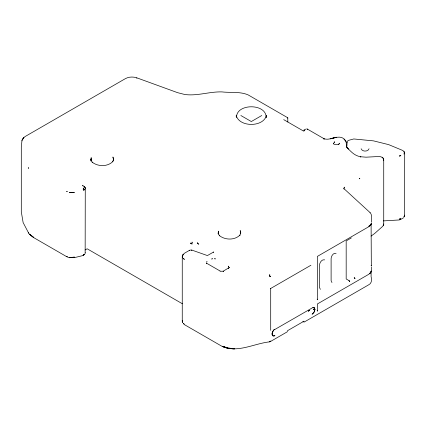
<?xml version="1.0" encoding="UTF-8"?>
<svg xmlns="http://www.w3.org/2000/svg" width="426" height="426" viewBox="0 0 426 426"><rect width="100%" height="100%" fill="white"/><g stroke="black" fill="none" stroke-linecap="round" stroke-linejoin="round"><path stroke-width="0.64" d="M90.983 161.087L91.196 157.689L91.004 160.091L91.079 160.426L90.983 159.228L91.004 160.091L92.325 162.365L92.128 162.13C98.086 166.854 107.613 166.822 112.789 161.582L112.581 161.827L113.534 159.489L112.959 157.109L113.534 159.489L113.46 161.071M218.224 233.927L218.437 231.148L218.245 233.549L218.32 233.885L218.224 232.692L218.245 233.549L219.566 235.828L219.369 235.594C225.322 240.317 234.854 240.28 240.024 235.04L239.822 235.285L240.775 232.947L240.2 230.567L240.695 233.288M266.404 117.454L266.415 115.51C263.359 127.369 239.279 127.369 236.228 115.51L236.249 116.82M348.399 149.201L348.133 148.285M21.95 140.649L21.3 147.103L21.3 211.797L23.132 222.585L28.638 233.086M22.163 140.058L23.909 137.63L22.844 138.881M182.85 254.945L183.505 254.114L182.253 256.415L182.253 321.108L182.61 322.599L182.435 320.357L182.253 321.108M371.557 222.244L371.557 216.083L371.067 213.953M404.402 215.109L404.604 216.413L404.7 153.046L404.37 151.991L403.954 151.986M84.976 187.344L85.227 188.276L85.131 187.403L84.454 186.615L82.484 185.438L82.937 185.938M85.269 252.767L85.152 253.31L85.269 188.074M182.253 256.415L182.61 257.906L182.45 255.488M369.06 148.759C368.133 151.896 362.068 151.896 361.136 148.759M229.081 267.693L229.156 267.352L228.954 267.853L229.161 267.608L223.671 270.92M339.453 143.514L339.533 143.173L338.787 144.153M346.897 142.534L347.131 141.72L346.908 146.075M382.053 157.545L382.644 157.726C384.806 158.11 382.521 162.141 383.613 160.229L383.475 158.589L382.66 157.897M383.73 224.433L383.096 225.823L383.693 223.938L383.73 224.433L383.73 159.739M404.7 153.046L404.008 153.951L404.7 153.046L403.928 151.667M189.282 250.68L189.613 250.52M228.453 268.274L228.4 268.582L228.677 268.391M21.928 140.82L22.179 139.888M371.477 223.235L370.918 224.672L369.283 226.366M213.25 252.437L213.703 251.942L207.414 255.573L191.87 250.094L191.109 250.174L191.87 250.094M404.7 215.838L404.578 215.338M22.333 139.579L24.037 137.353L25.48 136.325L125.558 78.544C128.822 76.813 132.731 76.675 136.245 77.639M182.605 255.185L184.538 253.182L189.485 250.334M223.512 271.128L223.123 271.596L223.458 271.437M206.764 263.689L206.519 263.209L206.589 263.529M83.091 255.366L84.865 254.013L83.326 255.467L74.316 257.671M347.387 141.16L348.622 140.335L353.761 138.961L373.517 140.873L388.666 144.632L402.059 150.186L404.125 151.448M382.846 226.206L374.635 233.501L371.051 236.11M269.594 341.865C269.168 341.79 271.234 340.731 270.27 341.205L269.36 341.673L269.807 341.508L269.594 341.865C253.912 343.494 236.909 353.697 221.398 345.992L184.538 324.713M360.673 156.938L360.497 156.741L366.062 157.183L379.657 156.454L382.303 157.306M338.569 144.67L338.926 144.425L338.585 144.505M261.782 115.51L251.319 121.548L240.855 115.51M85.078 249.982L87.154 248.784L182.36 303.749M304.84 130.281L303.498 131.059L283.727 119.642M368.623 226.813L317.375 256.404L317.375 299.771L317.173 299.127M351.375 237.91L346.178 240.914L346.178 278.961L348.979 280.574L349.751 281.639A1.166 0.671 60 0 0 348.979 280.574M270.345 288.674L310.911 265.254M400.397 219.603L403.614 217.745M274.711 329.554L312.205 307.95M304.063 321.156L287.587 330.672L287.108 331.913L270.382 341.572M84.524 186.732L84.364 186.524M338.899 144.1C337.275 144.925 335.14 145.032 333.515 143.727L333.712 143.961L333.404 143.354M306.395 128.924L304.052 129.829L304.052 131.016M189.863 250.147L190.507 249.987M223.011 271.208L220.86 271.266M399.466 219.954L383.368 220.897M347.27 147.795C351.189 151.89 354.629 155.74 360.604 156.763L360.689 156.757M231.446 348.665L234.524 348.894L232.058 348.697M336.103 253.316C333.27 252.597 331.226 256.132 331.108 258.593L331.108 280.665L331.966 282.56M324.649 259.844C321.705 259.099 319.585 262.762 319.463 265.318L319.463 287.39L320.352 289.355M324.021 138.69C330.603 141.373 339.767 132.635 345.523 140.548M67.478 257.096L69.608 257.778M136.464 78.001L136.895 78.144M136.661 77.777L177.637 92.682L184.746 94.492C197.259 96.207 209.416 91.537 221.935 91.904C230.546 92.937 239.913 91.361 248.081 94.865L287.742 117.762L287.843 122.022M307.226 129.009L307.62 129.632L307.226 129.009L323.68 138.514M343.814 188.526L343.92 188.627A1.166 0.804 -47.5 0 1 344.07 189.075L343.814 188.526L369.986 212.515M360.604 156.763L360.779 156.859A1.166 0.293 -79.4 0 1 360.811 156.965M206.764 263.311L219.944 270.92M302.918 321.465L304.063 322.125L368.623 284.85C371.728 283.625 372.17 278.923 371.099 276.937L371.099 271.011M66.914 256.803L33.926 237.756L29.98 234.721L28.877 233.416M220.269 271.213L220.034 271.011A1.166 0.671 -60 0 1 220.104 271.128M344.666 139.781L344.006 139.121L345.976 141.507L346.775 146.933M324.213 139.195L323.84 138.716L324.165 138.887L323.893 139.03M347.355 147.923L346.689 147.577L347.02 147.62A1.166 0.82 -45.6 0 1 347.355 147.923L347.419 148.243M317.173 310.543L317.375 311.188L317.375 303.972L368.623 274.387C371.397 272.97 372.042 269.791 371.557 266.958M371.099 265.52L371.323 265.978L371.099 223.437M287.742 117.762L287.843 118.215M345.976 141.507L345.672 140.846M270.702 288.466L270.702 330.331M266.117 117.469C266.495 103.225 236.148 103.225 236.521 117.469M197.318 243.677L197.334 242.788L197.318 243.677M399.354 218.991L399.652 219.273L400.791 218.597L400.435 219.076L399.354 218.991M69.47 192.392C74.172 192.973 77.82 192.483 69.47 192.392M74.497 257.16C69.694 257.522 66.184 257.751 74.497 257.16M67.196 191.663L66.712 191.407L67.196 191.663M184.341 259.317L183.159 258.417L184.341 259.317M215.231 258.886L214.704 258.848L214.741 258.465L215.231 258.886M272.209 333.025C271.405 334.809 273.226 337.003 274.978 335.667L273.039 335.922L272.4 335.31C271.543 333.169 272.821 330.773 274.45 329.373L273.46 330.384L272.209 333.025M404.008 216.738L403.981 217.058L404.503 216.328L404.008 216.738M198.756 244.055L198.244 244.039L198.287 243.656L198.756 244.055M190.741 243.294C190.635 244.103 193.234 243.715 192.025 243.88L191.258 243.725L190.864 242.879L190.741 243.294M368.836 226.297L371.067 224.374L368.836 226.297M28.494 167.748L28.718 168.259L28.494 167.748M83.507 190.071L84.513 189.778L84.859 189.096L83.895 190.134C82.868 189.421 83.123 187.951 83.507 190.071M314.926 309.58L313.999 312.269L312.056 314.26C314.564 313.382 316.736 306.747 312.588 307.354L314.356 307.599L314.926 309.58M228.608 266.399L228.4 266.681A1.166 0.671 -60 0 1 228.522 266.112L228.608 266.399M371.302 271.469L369.922 273.274L371.302 271.469M206.961 261.74L206.701 262.118L206.961 261.74M344.384 187.195L344.117 187.573L344.384 187.195M400.435 155.618L399.354 156.198L399.354 155.847L400.791 155.804L400.765 155.458L400.435 155.618M334.272 142.012L333.931 142.444L334.714 141.991L334.272 142.012M212.207 258.529L211.919 259.072L212.207 258.529M270.606 276.149L270.27 276.506C269.328 276.809 269.488 273.929 269.77 276.458L270.606 276.149M309.462 310.304L308.429 311.214L309.462 310.304M83.549 188.446L83.235 188.627L83.549 188.446M83.656 254.929L83.235 255.222A1.203 0.692 0 0 0 83.656 254.929M359.8 178.297L359.278 178.787L359.8 178.297M83.869 186.508L83.869 186.508M269.807 274.914L269.36 275.079L269.807 274.914M333.467 137.992L330.182 138.807L336.641 137.225L333.467 137.992M234.561 348.633L228.102 348.111L222.409 346.279L228.102 348.111L234.561 348.633M230.828 348.596L228.363 348.399L222.936 346.652L228.363 348.399L230.833 348.612M192.398 242.272L191.822 242.186A1.166 0.671 0 0 0 192.398 242.272M313.637 309.638L313.286 309.052L313.637 309.638M67.186 256.543L66.701 256.287L67.186 256.543M183.681 323.765C181.907 322.439 185.752 325.357 183.681 323.765M33.766 237.548L29.847 234.438L33.766 237.548M370.391 213.213L370.119 212.798L370.391 213.213M354.949 278.636L354.176 277.576A1.166 0.671 60 0 1 354.949 278.636M28.718 232.953L28.478 232.623L28.718 232.953M346.743 146.911L346.62 146.613A1.166 0.948 -8.3 0 1 346.791 147.103L346.743 146.911M84.087 187.195L84.044 186.838A1.203 0.692 0 0 1 84.087 187.195"/></g></svg>
